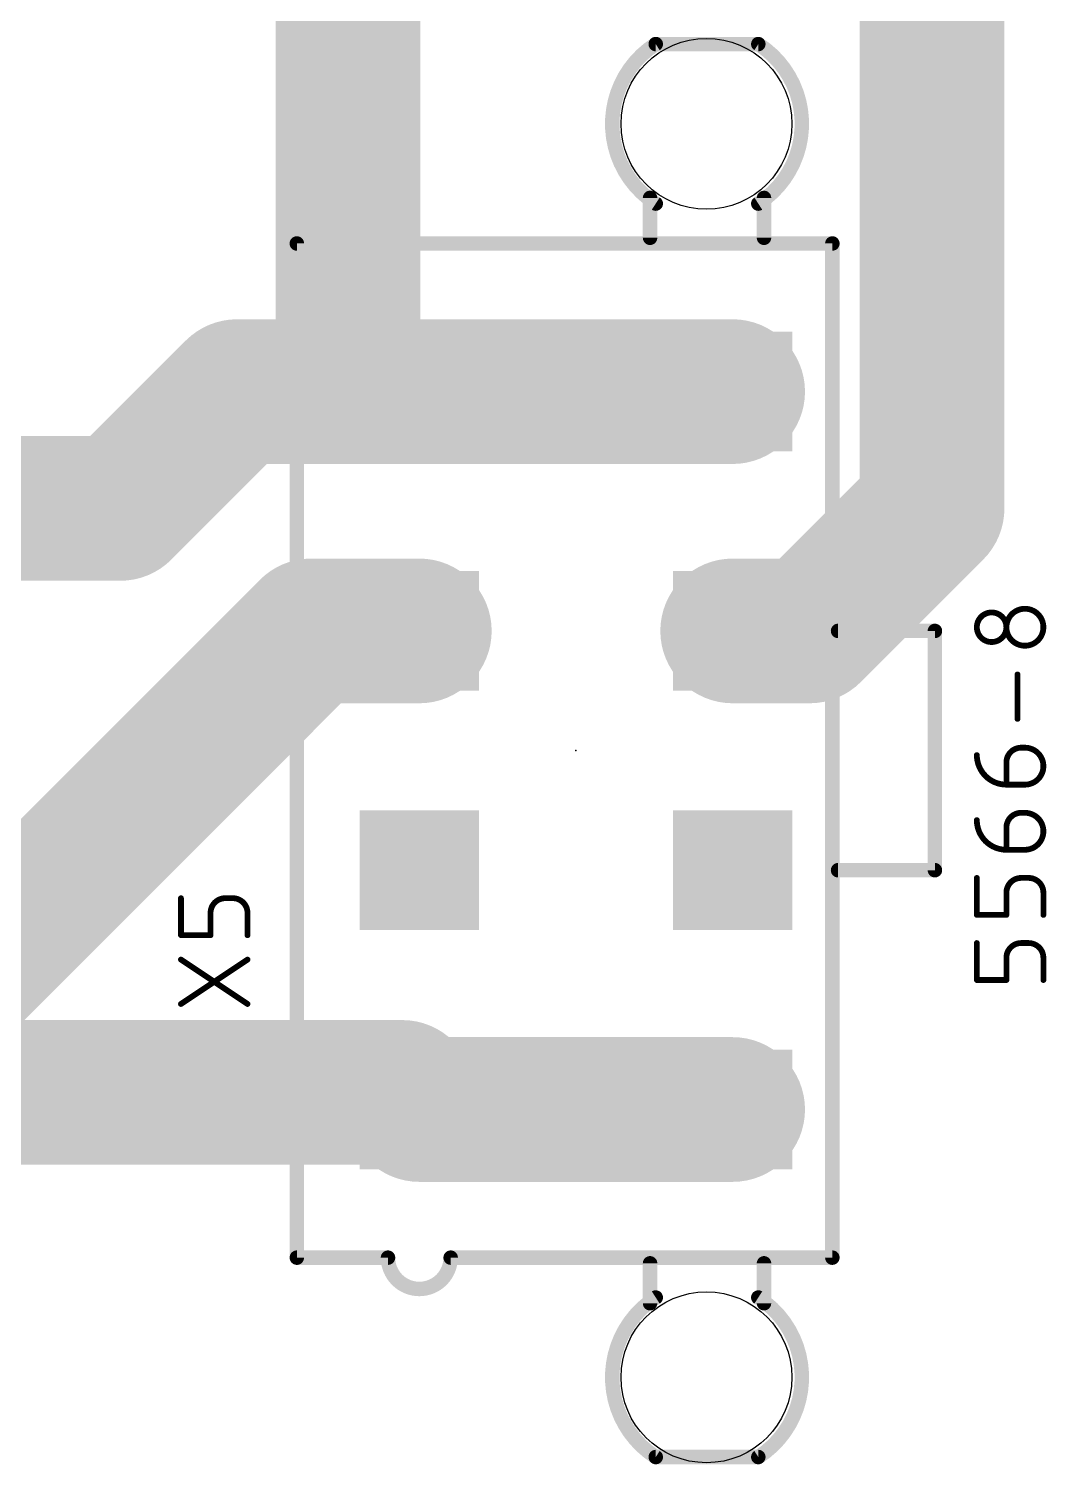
# Model space of a CAD drawing. Extents: x -93 to 210, y -228 to 208.
# Drawn here: x 101.39 to 119.26, y -101.53 to -76.33 of the extents above; entities that cross this region are included whole.
import ezdxf

# ---------------------------------------------------------------- set-up
doc = ezdxf.new("R2010")
doc.units = 0
for name, color, linetype in [('1', 12, 'CONTINUOUS'), ('16', 132, 'CONTINUOUS'), ('17', 110, 'CONTINUOUS'), ('20', 31, 'CONTINUOUS'), ('21', 253, 'CONTINUOUS'), ('23', 53, 'CONTINUOUS'), ('25', 253, 'CONTINUOUS'), ('27', 253, 'CONTINUOUS')]:
    doc.layers.add(name, color=color, linetype=linetype)

# ---------------------------------------------------------------- blocks, each defined once
blk = doc.blocks.new('SQUAREP')
blk.add_solid([(-0.5, -0.5), (0.5, -0.5), (-0.5, 0.5), (0.5, 0.5)])

msp = doc.modelspace()

# ---------------------------------------------------------------- linework, layer by layer
at = {"layer": '1', "const_width": 2.54}
for points in [[(117.25, -71), (117.25, -84.75)], [(107, -82.7), (107, -71.25)], [(105.05, -82.7), (103, -84.75)], [(107, -82.7), (105.05, -82.7)], [(108.25, -82.7), (107, -82.7)], [(113.75, -82.7), (108.25, -82.7)], [(103, -84.75), (93, -84.75)], [(117.25, -84.75), (115.1, -86.9)], [(98, -95.25), (106.35, -86.9)], [(106.35, -86.9), (108.25, -86.9)], [(115.1, -86.9), (113.75, -86.9)]]:
    msp.add_lwpolyline(points, dxfattribs=at)
at = {"layer": '1', "const_width": 1.27}
for points in [[(105.05, -82.065, 1), (105.05, -83.335)], [(105.499, -83.149, 1), (104.601, -82.251)], [(107, -82.065, 1), (107, -83.335)], [(107, -83.335, 1), (107, -82.065)], [(108.25, -82.065, 1), (108.25, -83.335)], [(108.25, -83.335, 1), (108.25, -82.065)], [(113.75, -83.335, 1), (113.75, -82.065)], [(106.365, -82.7, 1), (107.635, -82.7)], [(103, -85.385, 1), (103, -84.115)], [(117.699, -85.199, 1), (116.801, -84.301)], [(102.551, -84.301, 1), (103.449, -85.199)], [(116.615, -84.75, 1), (117.885, -84.75)], [(106.35, -86.265, 1), (106.35, -87.535)], [(106.799, -87.349, 1), (105.901, -86.451)], [(108.25, -87.535, 1), (108.25, -86.265)], [(113.75, -86.265, 1), (113.75, -87.535)], [(115.1, -87.535, 1), (115.1, -86.265)], [(114.651, -86.451, 1), (115.549, -87.349)]]:
    msp.add_lwpolyline(points, format="xyb", dxfattribs=at)
at = {"layer": '16', "const_width": 2.54}
for points in [[(94.25, -95), (107.95, -95)], [(107.95, -95), (108.25, -95.3)], [(108.25, -95.3), (113.75, -95.3)]]:
    msp.add_lwpolyline(points, dxfattribs=at)
at = {"layer": '16', "const_width": 1.27}
for points in [[(108.399, -94.551, 1), (107.501, -95.449)], [(107.95, -95.635, 1), (107.95, -94.365)], [(108.25, -94.665, 1), (108.25, -95.935)], [(107.801, -95.749, 1), (108.699, -94.851)], [(113.75, -95.935, 1), (113.75, -94.665)]]:
    msp.add_lwpolyline(points, format="xyb", dxfattribs=at)
at = {"layer": '20'}
for centre in [(113.29, -78), (113.29, -100)]:
    msp.add_circle(centre, 1.5, dxfattribs=at)
at = {"layer": '21'}
for points, const_width in [([(112.4, -76.6, 0.546), (112.4, -79.4)], 0.254), ([(112.4, -76.5365, 1), (112.4, -76.6635)], 0.127), ([(112.4343, -76.6534, 1), (112.3657, -76.5466)], 0.127), ([(114.2, -79.4, 0.546), (114.2, -76.6)], 0.254), ([(114.2343, -76.5466, 1), (114.1657, -76.6534)], 0.127), ([(114.2, -76.6635, 1), (114.2, -76.5365)], 0.127), ([(112.3635, -79.3, 1), (112.2365, -79.3)], 0.127), ([(112.3657, -79.4534, 1), (112.4343, -79.3466)], 0.127), ([(114.1657, -79.3466, 1), (114.2343, -79.4534)], 0.127), ([(114.3635, -79.3, 1), (114.2365, -79.3)], 0.127), ([(106.1635, -80.1, 1), (106.0365, -80.1)], 0.127), ([(106.1, -80.0365, 1), (106.1, -80.1635)], 0.127), ([(112.2365, -80, 1), (112.3635, -80)], 0.127), ([(114.2365, -80, 1), (114.3635, -80)], 0.127), ([(115.5635, -80.1, 1), (115.4365, -80.1)], 0.127), ([(115.5, -80.1635, 1), (115.5, -80.0365)], 0.127), ([(106.1, -97.8365, 1), (106.1, -97.9635)], 0.127), ([(106.0365, -97.9, 1), (106.1635, -97.9)], 0.127), ([(107.7, -97.9, 1), (108.8, -97.9)], 0.254), ([(107.7635, -97.9, 1), (107.6365, -97.9)], 0.127), ([(107.7, -97.9635, 1), (107.7, -97.8365)], 0.127), ([(108.8, -97.8365, 1), (108.8, -97.9635)], 0.127), ([(108.8635, -97.9, 1), (108.7365, -97.9)], 0.127), ([(112.3635, -98, 1), (112.2365, -98)], 0.127), ([(114.3635, -98, 1), (114.2365, -98)], 0.127), ([(115.4365, -97.9, 1), (115.5635, -97.9)], 0.127), ([(115.5, -97.9635, 1), (115.5, -97.8365)], 0.127), ([(112.4, -98.6, 0.546), (112.4, -101.4)], 0.254), ([(112.4343, -98.6534, 1), (112.3657, -98.5466)], 0.127), ([(114.2, -101.4, 0.546), (114.2, -98.6)], 0.254), ([(114.2343, -98.5466, 1), (114.1657, -98.6534)], 0.127), ([(112.2365, -98.7, 1), (112.3635, -98.7)], 0.127), ([(114.2365, -98.7, 1), (114.3635, -98.7)], 0.127), ([(112.4, -101.3365, 1), (112.4, -101.4635)], 0.127), ([(112.3657, -101.4534, 1), (112.4343, -101.3466)], 0.127), ([(114.1657, -101.3466, 1), (114.2343, -101.4534)], 0.127), ([(114.2, -101.4635, 1), (114.2, -101.3365)], 0.127)]:
    msp.add_lwpolyline(points, format="xyb", dxfattribs=dict(at, const_width=const_width))
at = {"layer": '21', "const_width": 0.254}
for points in [[(114.2, -76.6), (112.4, -76.6)], [(112.3, -79.3), (112.3, -80)], [(114.3, -79.3), (114.3, -80)], [(106.1, -97.9), (106.1, -80.1)], [(106.1, -80.1), (115.5, -80.1)], [(115.5, -80.1), (115.5, -97.9)], [(107.7, -97.9), (106.1, -97.9)], [(115.5, -97.9), (108.8, -97.9)], [(112.3, -98.7), (112.3, -98)], [(114.3, -98.7), (114.3, -98)], [(112.4, -101.4), (114.2, -101.4)]]:
    msp.add_lwpolyline(points, dxfattribs=at)
at = {"layer": '23'}
msp.add_point((111, -89), dxfattribs=at)
at = {"layer": '25', "const_width": 0.1016}
for points in [[(104.0658, -92.2399), (104.0658, -91.5908)], [(104.9746, -91.5908), (104.8447, -91.5908)], [(104.5851, -91.8504), (104.5851, -92.2399)], [(105.2342, -92.2399), (105.2342, -91.8504)], [(104.5851, -92.2399), (104.0658, -92.2399)], [(105.2342, -93.4478), (104.0658, -92.6689)], [(104.0658, -93.4478), (105.2342, -92.6689)]]:
    msp.add_lwpolyline(points, dxfattribs=at)
at = {"layer": '25'}
for points, const_width in [([(104.0912, -91.5908, 1), (104.0404, -91.5908)], 0.0508), ([(104.8447, -91.5908, 0.4142), (104.5851, -91.8504)], 0.1016), ([(104.8447, -91.5654, 1), (104.8447, -91.6162)], 0.0508), ([(104.8447, -91.6162, 1), (104.8447, -91.5654)], 0.0508), ([(105.2342, -91.8504, 0.4142), (104.9746, -91.5908)], 0.1016), ([(104.9746, -91.5654, 1), (104.9746, -91.6162)], 0.0508), ([(104.9746, -91.6162, 1), (104.9746, -91.5654)], 0.0508), ([(104.6105, -91.8504, 1), (104.5597, -91.8504)], 0.0508), ([(104.5597, -91.8504, 1), (104.6105, -91.8504)], 0.0508), ([(105.2596, -91.8504, 1), (105.2088, -91.8504)], 0.0508), ([(105.2088, -91.8504, 1), (105.2596, -91.8504)], 0.0508), ([(104.0658, -92.2145, 1), (104.0658, -92.2653)], 0.0508), ([(104.0404, -92.2399, 1), (104.0912, -92.2399)], 0.0508), ([(104.5597, -92.2399, 1), (104.6105, -92.2399)], 0.0508), ([(104.5851, -92.2653, 1), (104.5851, -92.2145)], 0.0508), ([(105.2088, -92.2399, 1), (105.2596, -92.2399)], 0.0508), ([(104.0799, -92.6478, 1), (104.0517, -92.69)], 0.0508), ([(105.2483, -92.69, 1), (105.2201, -92.6478)], 0.0508), ([(104.0517, -93.4267, 1), (104.0799, -93.469)], 0.0508), ([(105.2201, -93.469, 1), (105.2483, -93.4267)], 0.0508)]:
    msp.add_lwpolyline(points, format="xyb", dxfattribs=dict(at, const_width=const_width))
at = {"layer": '27'}
for points, const_width in [([(118.2954, -86.5757, 1), (118.2954, -87.095)], 0.1016), ([(118.2954, -87.095, 1), (118.2954, -86.5757)], 0.1016), ([(118.2954, -86.5503, 1), (118.2954, -86.6011)], 0.0508), ([(118.2954, -86.6011, 1), (118.2954, -86.5503)], 0.0508), ([(118.8796, -86.5108, 1), (118.8796, -87.1599)], 0.1016), ([(118.8796, -87.1599, 1), (118.8796, -86.5108)], 0.1016), ([(118.8796, -86.4854, 1), (118.8796, -86.5362)], 0.0508), ([(118.8796, -86.5362, 1), (118.8796, -86.4854)], 0.0508), ([(115.6, -86.8365, 1), (115.6, -86.9635)], 0.127), ([(117.3635, -86.9, 1), (117.2365, -86.9)], 0.127), ([(117.3, -86.9635, 1), (117.3, -86.8365)], 0.127), ([(118.2954, -87.0696, 1), (118.2954, -87.1204)], 0.0508), ([(118.2954, -87.1204, 1), (118.2954, -87.0696)], 0.0508), ([(118.8796, -87.1345, 1), (118.8796, -87.1853)], 0.0508), ([(118.8796, -87.1853, 1), (118.8796, -87.1345)], 0.0508), ([(118.7752, -87.6651, 1), (118.7244, -87.6651)], 0.0508), ([(118.7244, -88.444, 1), (118.7752, -88.444)], 0.0508), ([(118.8147, -88.9492, 0.4142), (118.5551, -89.2088)], 0.1016), ([(118.8147, -88.9238, 1), (118.8147, -88.9746)], 0.0508), ([(118.8147, -88.9746, 1), (118.8147, -88.9238)], 0.0508), ([(118.8796, -89.5983, 1), (118.8796, -88.9492)], 0.1016), ([(118.8796, -88.9238, 1), (118.8796, -88.9746)], 0.0508), ([(118.8796, -88.9746, 1), (118.8796, -88.9238)], 0.0508), ([(118.0358, -89.079, 0.4142), (118.5551, -89.5983)], 0.1016), ([(118.0612, -89.079, 1), (118.0104, -89.079)], 0.0508), ([(118.5805, -89.2088, 1), (118.5297, -89.2088)], 0.0508), ([(118.5297, -89.2088, 1), (118.5805, -89.2088)], 0.0508), ([(118.5551, -89.5729, 1), (118.5551, -89.6237)], 0.0508), ([(118.5297, -89.5983, 1), (118.5805, -89.5983)], 0.0508), ([(118.5551, -89.6237, 1), (118.5551, -89.5729)], 0.0508), ([(118.8796, -89.5729, 1), (118.8796, -89.6237)], 0.0508), ([(118.8796, -89.6237, 1), (118.8796, -89.5729)], 0.0508), ([(118.0358, -90.222, 0.4142), (118.5551, -90.7413)], 0.1016), ([(118.0612, -90.222, 1), (118.0104, -90.222)], 0.0508), ([(118.8147, -90.0922, 0.4142), (118.5551, -90.3518)], 0.1016), ([(118.8147, -90.0668, 1), (118.8147, -90.1176)], 0.0508), ([(118.8147, -90.1176, 1), (118.8147, -90.0668)], 0.0508), ([(118.8796, -90.7413, 1), (118.8796, -90.0922)], 0.1016), ([(118.8796, -90.0668, 1), (118.8796, -90.1176)], 0.0508), ([(118.8796, -90.1176, 1), (118.8796, -90.0668)], 0.0508), ([(118.5805, -90.3518, 1), (118.5297, -90.3518)], 0.0508), ([(118.5297, -90.3518, 1), (118.5805, -90.3518)], 0.0508), ([(118.5551, -90.7159, 1), (118.5551, -90.7667)], 0.0508), ([(118.5551, -90.7667, 1), (118.5551, -90.7159)], 0.0508), ([(118.8796, -90.7159, 1), (118.8796, -90.7667)], 0.0508), ([(118.8796, -90.7667, 1), (118.8796, -90.7159)], 0.0508), ([(118.5297, -90.7413, 1), (118.5805, -90.7413)], 0.0508), ([(115.6, -91.0365, 1), (115.6, -91.1635)], 0.127), ([(117.2365, -91.1, 1), (117.3635, -91.1)], 0.127), ([(117.3, -91.1635, 1), (117.3, -91.0365)], 0.127), ([(118.0612, -91.2352, 1), (118.0104, -91.2352)], 0.0508), ([(118.8147, -91.2352, 0.4142), (118.5551, -91.4948)], 0.1016), ([(118.8147, -91.2098, 1), (118.8147, -91.2606)], 0.0508), ([(118.8147, -91.2606, 1), (118.8147, -91.2098)], 0.0508), ([(119.2042, -91.4948, 0.4142), (118.9446, -91.2352)], 0.1016), ([(118.9446, -91.2098, 1), (118.9446, -91.2606)], 0.0508), ([(118.9446, -91.2606, 1), (118.9446, -91.2098)], 0.0508), ([(118.5805, -91.4948, 1), (118.5297, -91.4948)], 0.0508), ([(119.2296, -91.4948, 1), (119.1788, -91.4948)], 0.0508), ([(118.5297, -91.4948, 1), (118.5805, -91.4948)], 0.0508), ([(119.1788, -91.4948, 1), (119.2296, -91.4948)], 0.0508), ([(118.0358, -91.8589, 1), (118.0358, -91.9097)], 0.0508), ([(118.0104, -91.8843, 1), (118.0612, -91.8843)], 0.0508), ([(118.5297, -91.8843, 1), (118.5805, -91.8843)], 0.0508), ([(118.5551, -91.9097, 1), (118.5551, -91.8589)], 0.0508), ([(119.1788, -91.8843, 1), (119.2296, -91.8843)], 0.0508), ([(118.0612, -92.3782, 1), (118.0104, -92.3782)], 0.0508), ([(118.8147, -92.3782, 0.4142), (118.5551, -92.6378)], 0.1016), ([(118.8147, -92.3528, 1), (118.8147, -92.4036)], 0.0508), ([(118.8147, -92.4036, 1), (118.8147, -92.3528)], 0.0508), ([(119.2042, -92.6378, 0.4142), (118.9446, -92.3782)], 0.1016), ([(118.9446, -92.3528, 1), (118.9446, -92.4036)], 0.0508), ([(118.9446, -92.4036, 1), (118.9446, -92.3528)], 0.0508), ([(118.5805, -92.6378, 1), (118.5297, -92.6378)], 0.0508), ([(118.5297, -92.6378, 1), (118.5805, -92.6378)], 0.0508), ([(119.2296, -92.6378, 1), (119.1788, -92.6378)], 0.0508), ([(119.1788, -92.6378, 1), (119.2296, -92.6378)], 0.0508), ([(118.0358, -93.0019, 1), (118.0358, -93.0527)], 0.0508), ([(118.0104, -93.0273, 1), (118.0612, -93.0273)], 0.0508), ([(118.5297, -93.0273, 1), (118.5805, -93.0273)], 0.0508), ([(118.5551, -93.0527, 1), (118.5551, -93.0019)], 0.0508), ([(119.1788, -93.0273, 1), (119.2296, -93.0273)], 0.0508)]:
    msp.add_lwpolyline(points, format="xyb", dxfattribs=dict(at, const_width=const_width))
for points, const_width in [([(117.3, -86.9), (115.6, -86.9)], 0.254), ([(117.3, -86.9), (117.3, -91.1)], 0.254), ([(118.7498, -88.444), (118.7498, -87.6651)], 0.1016), ([(118.8147, -88.9492), (118.8796, -88.9492)], 0.1016), ([(118.5551, -89.5983), (118.5551, -89.2088)], 0.1016), ([(118.8796, -89.5983), (118.5551, -89.5983)], 0.1016), ([(118.8147, -90.0922), (118.8796, -90.0922)], 0.1016), ([(118.5551, -90.7413), (118.5551, -90.3518)], 0.1016), ([(118.8796, -90.7413), (118.5551, -90.7413)], 0.1016), ([(117.3, -91.1), (115.6, -91.1)], 0.254), ([(118.0358, -91.8843), (118.0358, -91.2352)], 0.1016), ([(118.9446, -91.2352), (118.8147, -91.2352)], 0.1016), ([(118.5551, -91.4948), (118.5551, -91.8843)], 0.1016), ([(119.2042, -91.8843), (119.2042, -91.4948)], 0.1016), ([(118.5551, -91.8843), (118.0358, -91.8843)], 0.1016), ([(118.0358, -93.0273), (118.0358, -92.3782)], 0.1016), ([(118.9446, -92.3782), (118.8147, -92.3782)], 0.1016), ([(118.5551, -92.6378), (118.5551, -93.0273)], 0.1016), ([(119.2042, -93.0273), (119.2042, -92.6378)], 0.1016), ([(118.5551, -93.0273), (118.0358, -93.0273)], 0.1016)]:
    msp.add_lwpolyline(points, dxfattribs=dict(at, const_width=const_width))

# ---------------------------------------------------------------- block references
at = {"layer": '17', "xscale": 2.1, "yscale": 2.1, "rotation": 270}
for p in [(108.25, -82.7), (108.25, -82.7), (113.75, -82.7), (113.75, -82.7), (108.25, -86.9), (108.25, -86.9), (113.75, -86.9), (113.75, -86.9), (108.25, -91.1), (108.25, -91.1), (113.75, -91.1), (113.75, -91.1), (108.25, -95.3), (108.25, -95.3), (113.75, -95.3), (113.75, -95.3)]:
    msp.add_blockref('SQUAREP', p, dxfattribs=at)

doc.saveas('drawing.dxf')
